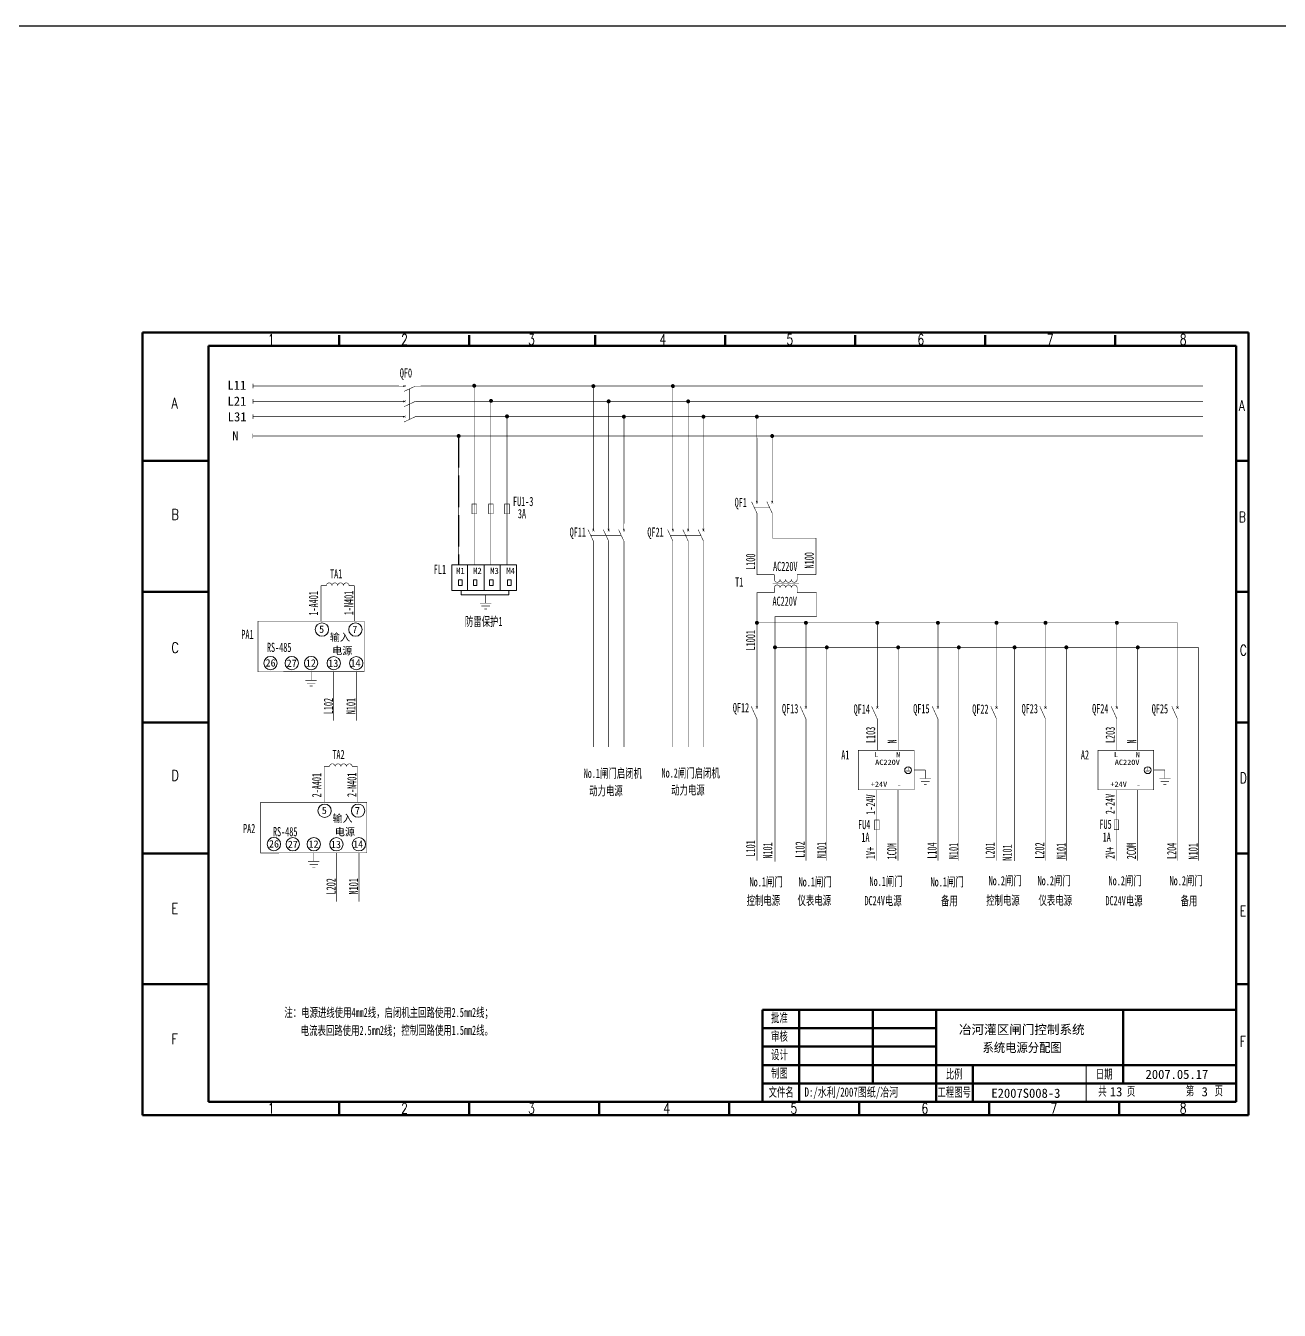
# Model space of a CAD drawing. Header units: millimetres. Extents: x 351 to 10319, y -5939 to 5511.
# Drawn here: x 3429 to 3905.1, y -2299.3 to -1811.7 of the extents above; entities that cross this region are included whole.
import ezdxf

# ---------------------------------------------------------------- set-up
doc = ezdxf.new("R2010")
doc.units = ezdxf.units.MM
doc.linetypes.add('ACAD_ISO02W100', pattern=[15, 12, -3])
doc.linetypes.add('DASHED', pattern=[0.75, 0.5, -0.25])
doc.layers.add('40', color=7, linetype='Continuous')
doc.layers.add('41', color=7, linetype='Continuous')
doc.styles.add('HZ', font='txt.shx', dxfattribs={"width": 0.65, "bigfont": 'hztxt.shx'})
doc.styles.add('song', font='SimSun.ttf', dxfattribs={"width": 0.65})
doc.styles.add('仿宋', font='SIMFANG.TTF', dxfattribs={"width": 0.65})

# ---------------------------------------------------------------- blocks, each defined once
blk = doc.blocks.new('电感器')
at = {"const_width": 0.202}
for points in [[(1, 5.55), (1, 5.55, 1), (1, 3.39, 1)], [(1, 3.39, 1), (1, 1.23, 1), (1, -0.93, 1), (1, -3.09), (1, -3.09)]]:
    blk.add_lwpolyline(points, format="xyb", dxfattribs=at)
at = {"flags": 9}
blk.add_attdef('S', (1, 5.55), '', height=0.0000576, dxfattribs=at)
blk = doc.blocks.new('接地')
at = {"const_width": 0.202}
for points in [[(-2.16, 1.08), (2.16, 1.08)], [(-1.62, 0), (1.62, 0)], [(0, 4.32), (0, 1.08)], [(-0.54, -1.08), (0.54, -1.08)]]:
    blk.add_lwpolyline(points, dxfattribs=at)
at = {"flags": 9}
blk.add_attdef('S', (0, 4.32), '', height=0.0000576, dxfattribs=at)
blk = doc.blocks.new('熔断器2')
at = {"const_width": 0.202}
for points in [[(-0.86, 1.87), (0.86, 1.87), (0.86, -1.87), (-0.86, -1.87), (-0.86, 1.87)], [(0, 4.32), (0, -4.32)]]:
    blk.add_lwpolyline(points, dxfattribs=at)
at = {"flags": 9}
blk.add_attdef('S', (0, 4.32), '', height=0.0000576, dxfattribs=at)
blk = doc.blocks.new('断路器3')
at = {"const_width": 0.202}
for points in [[(1.08, -4.54), (1.08, -2.38), (-1.08, 2.38)], [(0.67, 2.35), (1.49, 1.54)], [(0.67, 1.54), (1.49, 2.35)], [(1.08, 4.1), (1.08, 1.94)]]:
    blk.add_lwpolyline(points, dxfattribs=at)
at = {"flags": 9}
blk.add_attdef('S', (1.08, 4.1), '', height=0.0000576, dxfattribs=at)
blk = doc.blocks.new('双绕组变压器')
at = {"const_width": 0.202}
for points in [[(-3.05, 3.46), (-1.25, 3.46, -1), (-1.25, 1.3, -1)], [(-1.25, 1.3, -1), (-1.25, -0.86, -1), (-1.25, -3.02, -1), (-1.25, -5.18), (-3.05, -5.18)], [(3.74, 3.46), (1.94, 3.46, 1), (1.94, 1.3, 1)], [(1.94, 1.3, 1), (1.94, -0.86, 1), (1.94, -3.02, 1), (1.94, -5.18), (3.74, -5.18)]]:
    blk.add_lwpolyline(points, format="xyb", dxfattribs=at)
at = {"flags": 9}
blk.add_attdef('S', (-3.05, 3.46), '', height=0.0000576, dxfattribs=at)
blk = doc.blocks.new('三极断路器')
at = {"const_width": 0.202}
for points in [[(-4.8, -4.18), (-4.8, -2.16), (-6.81, 2.16)], [(-5.81, 0), (5.81, 0)], [(-5.16, 2.5), (-4.43, 1.53)], [(-4.55, 2.5), (-5.05, 1.53)], [(-4.8, 4.47), (-4.8, 2.02)], [(1.01, -4.18), (1.01, -2.16), (-1.01, 2.16)], [(0.65, 2.5), (1.37, 1.53)], [(1.26, 2.5), (0.76, 1.53)], [(1.01, 4.47), (1.01, 2.02)], [(6.81, -4.18), (6.81, -2.16), (4.8, 2.16)], [(6.46, 2.5), (7.18, 1.53)], [(7.06, 2.5), (6.56, 1.53)], [(6.81, 4.47), (6.81, 2.02)]]:
    blk.add_lwpolyline(points, dxfattribs=at)
at = {"flags": 9}
blk.add_attdef('S', (-0.14, 2.02), '', height=0.0000576, dxfattribs=at)
blk = doc.blocks.new('A3图框')
at = {"color": 0, "lineweight": 50}
for p, q in [((167.91, 122.87), (-252.09, 122.87)), ((-177.45, 121.9), (-177.45, 117.9)), ((-128.08, 121.9), (-128.08, 117.9)), ((-80.2, 121.9), (-80.2, 117.9)), ((-30.83, 121.9), (-30.83, 117.9)), ((18.54, 121.9), (18.54, 117.9)), ((67.91, 121.9), (67.91, 117.9)), ((117.28, 121.9), (117.28, 117.9)), ((-227.09, 74.21), (-252.09, 74.21)), ((167.91, 74.21), (163.31, 74.21)), ((-227.09, 24.55), (-252.09, 24.55)), ((167.91, 24.55), (163.31, 24.55)), ((-227.09, -25.11), (-252.09, -25.11)), ((167.48, -25.11), (163.31, -25.11)), ((-227.09, -74.77), (-252.09, -74.77)), ((167.91, -74.77), (163.31, -74.77)), ((-227.09, -124.43), (-252.09, -124.43)), ((167.91, -124.43), (163.31, -124.43)), ((-177.45, -169.13), (-177.45, -174.09)), ((-128.08, -169.13), (-128.08, -174.09)), ((-78.71, -169.13), (-78.71, -174.09)), ((-29.34, -169.13), (-29.34, -174.09)), ((20.03, -169.13), (20.03, -174.09)), ((69.4, -169.13), (69.4, -174.09)), ((118.77, -169.13), (118.77, -174.09)), ((167.91, -174.13), (-252.08, -174.13))]:
    blk.add_line(p, q, dxfattribs=at)
at = {"lineweight": 20}
blk.add_line((106.31, -155.13), (106.31, -169.13), dxfattribs=at)
at = {"layer": '40', "color": 0, "lineweight": 50}
for p, q in [((163.31, 117.86), (-227.09, 117.86)), ((163.31, -169.13), (163.31, 117.86)), ((-16.69, -134.13), (163.31, -134.13)), ((-16.69, -169.13), (-16.69, -134.13)), ((-2.69, -169.13), (-2.69, -134.13)), ((25.31, -162.13), (25.31, -134.13)), ((49.31, -169.13), (49.31, -134.13)), ((120.31, -162.13), (120.31, -134.13)), ((-16.69, -141.13), (49.31, -141.13)), ((-16.69, -148.13), (49.31, -148.13)), ((-16.69, -155.13), (163.31, -155.13)), ((63.31, -169.13), (63.31, -155.13)), ((63.31, -169.13), (63.31, -155.13)), ((120.31, -162.13), (120.31, -155.13)), ((-16.69, -162.13), (163.31, -162.13)), ((-227.09, -169.13), (163.31, -169.13))]:
    blk.add_line(p, q, dxfattribs=at)
at = {"layer": '41', "color": 0, "lineweight": 50}
for p, q in [((-252.09, 122.87), (-252.09, -174.13)), ((167.91, 122.87), (167.91, -174.13)), ((-227.09, 117.86), (-227.09, -169.13))]:
    blk.add_line(p, q, dxfattribs=at)
at = {"color": 0, "lineweight": 50, "style": 'HZ', "width": 0.75}
for s, p in [('1', (-204.46, 118.25)), ('2', (-153.9, 118.25)), ('3', (-105.64, 118.25)), ('4', (-55.8, 118.25)), ('5', (-7.53, 118.25)), ('6', (42.26, 118.25)), ('7', (91.29, 118.25)), ('8', (141.81, 118.25)), ('A', (-241.05, 94.13)), ('A', (164.3, 93.18)), ('B', (-241.05, 51.84)), ('B', (164.3, 50.89)), ('C', (-241.05, 1.29)), ('C', (164.68, 0.34)), ('D', (-241.05, -47.19)), ('D', (164.68, -48.14)), ('E', (-241.05, -97.74)), ('E', (164.68, -98.68)), ('F', (-241.05, -147.25)), ('F', (164.68, -148.2)), ('1', (-204.46, -173.57)), ('2', (-153.9, -173.57)), ('3', (-105.64, -173.57)), ('4', (-54.31, -173.57)), ('5', (-6.05, -173.57)), ('6', (43.75, -173.57)), ('7', (92.78, -173.57)), ('8', (141.81, -173.57))]:
    blk.add_text(s, height=4, dxfattribs=at).set_placement(p)
at = {"layer": '41', "color": 0, "lineweight": 20, "style": '仿宋', "width": 0.65}
for s, p in [('批准', (-13.37, -138.93)), ('审核', (-13.37, -145.93)), ('设计', (-13.37, -152.93)), ('制图', (-13.37, -159.93)), ('比例', (52.97, -160.27)), ('日期', (109.97, -160.27)), ('文件名', (-14.32, -167.16)), ('工程图号', (49.8, -167.15)), ('共     页', (110.85, -166.78)), ('第     页', (144.15, -166.64))]:
    blk.add_text(s, height=3.5, dxfattribs=at).set_placement(p)

msp = doc.modelspace()

# ---------------------------------------------------------------- linework, layer by layer
at = {"linetype": 'ACAD_ISO02W100'}
msp.add_line((3593.434, -1967.465), (3593.434, -2016.328), dxfattribs=at)
at = {"lineweight": 9}
for p, q in [((3590.879, -2016.328), (3615.435, -2016.328)), ((3590.879, -2026.138), (3590.879, -2016.328)), ((3596.786, -2016.328), (3596.786, -2026.138)), ((3603.097, -2016.328), (3603.097, -2026.138)), ((3609.241, -2016.328), (3609.241, -2026.138)), ((3615.435, -2016.328), (3615.435, -2026.138)), ((3615.435, -2026.138), (3590.879, -2026.138)), ((3594.379, -2026.138), (3594.379, -2027.701)), ((3594.379, -2027.701), (3612.531, -2027.701)), ((3612.531, -2027.701), (3612.531, -2026.138))]:
    msp.add_line(p, q, dxfattribs=at)
msp.add_lwpolyline([(2066.199, -1811.726), (7008.567, -1811.726), (7008.567, -2786.942), (2066.199, -2786.942)], close=True)
for points, const_width in [([(3515.323, -1947.647), (3515.323, -1949.405)], 0.2), ([(3599.359, -2016.328), (3599.359, -1948.416)], 0.2), ([(3515.323, -1953.452), (3515.323, -1955.21)], 0.2), ([(3605.67, -2016.328), (3605.67, -1954.221)], 0.2), ([(3515.323, -1959.258), (3515.323, -1961.016)], 0.2), ([(3611.814, -2016.328), (3611.814, -1960.027)], 0.2), ([(3706.715, -1960.137), (3706.719, -1990.136)], 0.2), ([(3515.281, -1966.612), (3515.281, -1968.37)], 0.2), ([(3712.525, -1990.136), (3712.525, -1967.465)], 0.2), ([(3706.719, -1998.778), (3706.719, -1996.762), (3704.703, -1992.441)], 0.202), ([(3706.361, -1992.101), (3707.086, -1993.068)], 0.202), ([(3706.97, -1992.101), (3706.469, -1993.068)], 0.202), ([(3706.719, -1990.136), (3706.719, -1992.585)], 0.202), ([(3712.525, -1998.778), (3712.525, -1996.762), (3710.508, -1992.441)], 0.202), ([(3712.165, -1992.105), (3712.89, -1993.071)], 0.202), ([(3712.773, -1992.105), (3712.273, -1993.071)], 0.202), ([(3712.523, -1990.14), (3712.523, -1992.588)], 0.202), ([(3705.711, -1994.601), (3711.517, -1994.601)], 0.202), ([(3706.719, -2004.465), (3706.719, -1998.778)], 0.2), ([(3706.719, -2000.156), (3706.719, -1998.778)], 0.2), ([(3712.525, -2000.156), (3712.525, -1998.778)], 0.2), ([(3712.525, -2006.222), (3712.525, -2000.156)], 0.2), ([(3541.156, -2033.537), (3541.156, -2024.296)], 0.2), ([(3543.193, -2024.296), (3541.156, -2024.296)], 0.2), ([(3551.836, -2024.296), (3553.85, -2024.296)], 0.2), ([(3553.85, -2033.537), (3553.85, -2024.296)], 0.2), ([(3721.988, -2026.899), (3729.343, -2026.899), (3729.343, -2036.078), (3713.59, -2036.078), (3713.59, -2128.998)], 0.2), ([(3541.156, -2033.537), (3541.156, -2037.735)], 0.2), ([(3553.85, -2033.537), (3553.85, -2037.735)], 0.2), ([(3706.513, -2038.376), (3866.456, -2038.376)], 0.2), ([(3725.328, -2038.376), (3725.332, -2068.375)], 0.2), ([(3752.436, -2038.376), (3752.44, -2068.375)], 0.2), ([(3775.46, -2038.376), (3775.464, -2068.375)], 0.2), ([(3797.719, -2068.375), (3797.719, -2038.376)], 0.2), ([(3816.323, -2038.376), (3816.327, -2068.375)], 0.2), ([(3843.431, -2038.376), (3843.435, -2068.375)], 0.2), ([(3866.456, -2038.376), (3866.46, -2068.375)], 0.2), ([(3713.59, -2047.697), (3874.387, -2047.697)], 0.2), ([(3733.259, -2128.707), (3733.259, -2047.697)], 0.2), ([(3760.367, -2080.983), (3760.367, -2047.697)], 0.2), ([(3783.391, -2128.707), (3783.391, -2047.697)], 0.2), ([(3804.585, -2047.697), (3804.585, -2128.775)], 0.2), ([(3824.254, -2128.707), (3824.254, -2047.697)], 0.2), ([(3851.362, -2080.983), (3851.362, -2047.697)], 0.2), ([(3874.387, -2128.707), (3874.387, -2047.697)], 0.2), ([(3546.003, -2056.948), (3546.003, -2075.516)], 0.2), ([(3554.568, -2056.948), (3554.568, -2075.516)], 0.2), ([(3725.332, -2077.017), (3725.332, -2128.707)], 0.2), ([(3752.44, -2075.937), (3752.44, -2086.747)], 0.2), ([(3752.44, -2077.017), (3752.44, -2083.393)], 0.2), ([(3760.367, -2086.747), (3760.367, -2073.527)], 0.2), ([(3775.464, -2077.017), (3775.464, -2128.707)], 0.2), ([(3816.327, -2077.017), (3816.327, -2128.707)], 0.2), ([(3843.435, -2075.937), (3843.435, -2086.747)], 0.2), ([(3843.435, -2077.017), (3843.435, -2083.393)], 0.2), ([(3851.362, -2086.747), (3851.362, -2073.527)], 0.2), ([(3866.46, -2077.017), (3866.46, -2128.707)], 0.2), ([(3544.384, -2092.988), (3542.347, -2092.988)], 0.2), ([(3542.347, -2092.988), (3542.347, -2106.49)], 0.2), ([(3553.027, -2092.988), (3555.041, -2092.988)], 0.2), ([(3555.041, -2102.401), (3555.041, -2092.988)], 0.2), ([(3555.041, -2102.401), (3555.041, -2106.49)], 0.2), ([(3752.285, -2128.707), (3752.285, -2101.754)], 0.2), ([(3760.32, -2101.754), (3760.32, -2128.707)], 0.2), ([(3843.28, -2128.707), (3843.28, -2101.754)], 0.2), ([(3851.316, -2101.754), (3851.316, -2128.707)], 0.2), ([(3547.012, -2125.703), (3547.012, -2144.271)], 0.2), ([(3555.577, -2125.703), (3555.577, -2144.271)], 0.2), ([(3752.285, -2128.275), (3752.285, -2128.707)], 0.2), ([(3760.32, -2128.275), (3760.32, -2128.707)], 0.2), ([(3843.28, -2128.275), (3843.28, -2128.707)], 0.2), ([(3851.316, -2128.275), (3851.316, -2128.707)], 0.2)]:
    msp.add_lwpolyline(points, dxfattribs=dict(const_width=const_width))
at = {"lineweight": 20, "const_width": 0.2}
for points in [[(3570.727, -1948.526), (3515.323, -1948.526)], [(3570.377, -1954.331), (3515.327, -1954.331)], [(3570.377, -1960.137), (3515.323, -1960.137)], [(3706.719, -2004.465), (3706.719, -2020.107), (3713.346, -2020.107)], [(3729.15, -2006.222), (3729.15, -2020.107)], [(3590.879, -2016.328), (3590.879, -2026.138), (3615.435, -2026.138), (3615.435, -2016.328), (3590.879, -2016.328)], [(3596.786, -2016.328), (3596.786, -2026.138)], [(3603.097, -2016.328), (3603.097, -2026.138)], [(3609.241, -2016.328), (3609.241, -2026.138)], [(3712.713, -2023.572), (3722.681, -2023.572)], [(3721.988, -2020.107), (3729.15, -2020.107)], [(3594.379, -2026.138), (3594.379, -2027.701), (3612.531, -2027.701), (3612.531, -2026.138)], [(3713.346, -2026.899), (3706.724, -2026.899), (3706.724, -2068.375)], [(3517.252, -2037.735), (3557.578, -2037.735), (3557.578, -2056.943), (3517.252, -2056.963), (3517.252, -2037.735)], [(3706.724, -2074.857), (3706.724, -2128.707)], [(3797.719, -2074.857), (3797.719, -2128.707)], [(3518.262, -2106.49), (3558.587, -2106.49), (3558.587, -2125.697), (3518.262, -2125.718), (3518.262, -2106.49)]]:
    msp.add_lwpolyline(points, dxfattribs=at)
at = {"lineweight": 9, "const_width": 0.75}
for points in [[(3598.984, -1948.385, 1), (3599.734, -1948.385, 1)], [(3605.378, -1954.129, 1), (3606.128, -1954.129, 1)], [(3611.439, -1960.027, 1), (3612.189, -1960.027, 1)], [(3706.34, -1960.141, 1), (3707.09, -1960.141, 1)], [(3593.059, -1967.465, 1), (3593.809, -1967.465, 1)], [(3712.15, -1967.465, 1), (3712.9, -1967.465, 1)], [(3706.349, -2038.376, 1), (3707.099, -2038.376, 1)], [(3724.953, -2038.376, 1), (3725.703, -2038.376, 1)], [(3752.061, -2038.376, 1), (3752.811, -2038.376, 1)], [(3775.085, -2038.376, 1), (3775.835, -2038.376, 1)], [(3797.344, -2038.376, 1), (3798.094, -2038.376, 1)], [(3815.948, -2038.376, 1), (3816.698, -2038.376, 1)], [(3843.056, -2038.376, 1), (3843.806, -2038.376, 1)], [(3713.215, -2047.697, 1), (3713.965, -2047.697, 1)], [(3732.884, -2047.697, 1), (3733.634, -2047.697, 1)], [(3759.992, -2047.697, 1), (3760.742, -2047.697, 1)], [(3783.016, -2047.697, 1), (3783.766, -2047.697, 1)], [(3804.21, -2047.697, 1), (3804.96, -2047.697, 1)], [(3823.879, -2047.697, 1), (3824.629, -2047.697, 1)], [(3850.987, -2047.697, 1), (3851.737, -2047.697, 1)]]:
    msp.add_lwpolyline(points, format="xyb", close=True, dxfattribs=at)
at = {"linetype": 'ACAD_ISO02W100', "const_width": 0.2}
msp.add_lwpolyline([(3593.434, -1967.465), (3593.434, -2016.328)], dxfattribs=at)
at = {"lineweight": 18, "const_width": 0.2}
msp.add_lwpolyline([(3712.525, -2006.222), (3729.15, -2006.222)], dxfattribs=at)
at = {"lineweight": 9}
for points in [[(3593.438, -2022.116), (3594.758, -2022.116), (3594.758, -2024.276), (3593.438, -2024.276)], [(3599.077, -2022.116), (3600.397, -2022.116), (3600.397, -2024.276), (3599.077, -2024.276)], [(3605.197, -2022.116), (3606.517, -2022.116), (3606.517, -2024.276), (3605.197, -2024.276)], [(3612.036, -2022.116), (3613.356, -2022.116), (3613.356, -2024.276), (3612.036, -2024.276)]]:
    msp.add_lwpolyline(points, close=True, dxfattribs=at)
at = {"lineweight": 20}
for centre in [(3541.539, -2040.951), (3554.233, -2040.928), (3521.988, -2053.662), (3530.053, -2053.662), (3537.417, -2053.656), (3546.003, -2053.69), (3554.568, -2053.69), (3542.548, -2109.705), (3555.242, -2109.683), (3523.282, -2122.367), (3530.455, -2122.417), (3538.426, -2122.411), (3547.012, -2122.445), (3555.577, -2122.445)]:
    msp.add_circle(centre, 2.529, dxfattribs=at)
at = {"lineweight": 9}
for centre, start, end in [((3599.359, -1948.385), 0, 180), ((3599.359, -1948.385), 180, 0), ((3605.753, -1954.129), 0, 180), ((3605.753, -1954.129), 180, 0), ((3611.814, -1960.027), 0, 180), ((3611.814, -1960.027), 180, 0), ((3706.715, -1960.141), 0, 180), ((3706.715, -1960.141), 180, 0), ((3593.434, -1967.465), 0, 180), ((3593.434, -1967.465), 180, 0), ((3712.525, -1967.465), 0, 180), ((3712.525, -1967.465), 180, 0), ((3706.724, -2038.376), 0, 180), ((3725.328, -2038.376), 0, 180), ((3752.436, -2038.376), 0, 180), ((3775.46, -2038.376), 0, 180), ((3797.719, -2038.376), 0, 180), ((3816.323, -2038.376), 0, 180), ((3843.431, -2038.376), 0, 180), ((3706.724, -2038.376), 180, 0), ((3725.328, -2038.376), 180, 0), ((3752.436, -2038.376), 180, 0), ((3775.46, -2038.376), 180, 0), ((3797.719, -2038.376), 180, 0), ((3816.323, -2038.376), 180, 0), ((3843.431, -2038.376), 180, 0), ((3713.59, -2047.697), 0, 180), ((3713.59, -2047.697), 180, 0), ((3733.259, -2047.697), 0, 180), ((3733.259, -2047.697), 180, 0), ((3760.367, -2047.697), 0, 180), ((3760.367, -2047.697), 180, 0), ((3783.391, -2047.697), 0, 180), ((3783.391, -2047.697), 180, 0), ((3804.585, -2047.697), 0, 180), ((3804.585, -2047.697), 180, 0), ((3824.254, -2047.697), 0, 180), ((3824.254, -2047.697), 180, 0), ((3851.362, -2047.697), 0, 180), ((3851.362, -2047.697), 180, 0)]:
    msp.add_arc(centre, 0.3, start, end, dxfattribs=at)
at = {"layer": '40', "lineweight": 20, "ltscale": 10, "const_width": 0.2}
for points in [[(3579.019, -1948.526), (3583.87, -1948.526)], [(3580.539, -1948.526), (3689.111, -1948.526)], [(3644.595, -2000.718), (3644.595, -1948.526)], [(3674.812, -2000.718), (3674.812, -1948.526)], [(3689.111, -1948.526), (3876.165, -1948.526)], [(3579.019, -1954.331), (3583.87, -1954.331)], [(3580.539, -1954.331), (3689.111, -1954.331)], [(3650.401, -2000.718), (3650.401, -1954.331)], [(3680.617, -2000.718), (3680.617, -1954.331)], [(3685.8, -1954.331), (3876.165, -1954.331)], [(3579.019, -1960.137), (3583.87, -1960.137)], [(3580.539, -1960.137), (3689.111, -1960.137)], [(3656.206, -2000.718), (3656.206, -1960.137)], [(3686.423, -2000.718), (3686.423, -1960.137)], [(3689.111, -1960.137), (3876.165, -1960.137)], [(3644.595, -2007.344), (3644.595, -2085.541)], [(3650.401, -2007.344), (3650.401, -2085.541)], [(3656.206, -2007.344), (3656.206, -2085.541)], [(3674.812, -2007.344), (3674.812, -2085.541)], [(3680.617, -2007.344), (3680.617, -2085.541)], [(3686.423, -2007.344), (3686.423, -2085.541)], [(3766.432, -2094.25), (3770.664, -2094.25)], [(3857.428, -2094.25), (3861.66, -2094.25)]]:
    msp.add_lwpolyline(points, dxfattribs=at)
at = {"layer": '40', "lineweight": 20, "ltscale": 10, "const_width": 0.75}
for points in [[(3644.22, -1948.526, 1), (3644.97, -1948.526, 1)], [(3674.437, -1948.526, 1), (3675.187, -1948.526, 1)], [(3650.026, -1954.331, 1), (3650.776, -1954.331, 1)], [(3680.242, -1954.331, 1), (3680.992, -1954.331, 1)], [(3655.831, -1960.137, 1), (3656.581, -1960.137, 1)], [(3686.048, -1960.137, 1), (3686.798, -1960.137, 1)]]:
    msp.add_lwpolyline(points, format="xyb", close=True, dxfattribs=at)
at = {"layer": '40', "linetype": 'DASHED', "lineweight": 20, "ltscale": 4, "const_width": 0.2}
msp.add_lwpolyline([(3876.165, -1967.465), (3515.281, -1967.465)], dxfattribs=at)
at = {"layer": '40', "lineweight": 20, "ltscale": 10, "const_width": 0.2}
for points in [[(3745.258, -2086.747), (3766.432, -2086.747), (3766.432, -2101.754), (3745.258, -2101.754), (3745.258, -2086.747)], [(3836.253, -2086.747), (3857.428, -2086.747), (3857.428, -2101.754), (3836.253, -2101.754), (3836.253, -2086.747)]]:
    msp.add_lwpolyline(points, close=True, dxfattribs=at)
at = {"layer": '40', "lineweight": 20, "ltscale": 10}
for centre in [(3764.157, -2094.317), (3855.152, -2094.317)]:
    msp.add_circle(centre, 1.307, dxfattribs=at)

# ---------------------------------------------------------------- block references
at = {"lineweight": 9}
for name, p in [('熔断器2', (3599.359, -1995.117)), ('熔断器2', (3605.67, -1995.117)), ('熔断器2', (3611.814, -1995.117)), ('断路器3', (3705.643, -2072.48)), ('断路器3', (3724.252, -2072.48)), ('断路器3', (3751.359, -2072.48)), ('断路器3', (3774.384, -2072.48)), ('断路器3', (3796.639, -2072.48)), ('断路器3', (3815.247, -2072.48)), ('断路器3', (3842.355, -2072.48)), ('断路器3', (3865.379, -2072.48)), ('熔断器2', (3752.285, -2115.097)), ('熔断器2', (3843.28, -2115.018))]:
    msp.add_blockref(name, p, dxfattribs=at)
at = {"rotation": 270}
for p in [(3546.286, -2023.301), (3547.477, -2091.992)]:
    msp.add_blockref('电感器', p, dxfattribs=at)
at = {"lineweight": 20, "rotation": 270}
msp.add_blockref('双绕组变压器', (3718.531, -2023.155), dxfattribs=at)
msp.add_blockref('接地', (3603.698, -2032.022))
at = {"layer": '40', "lineweight": 20, "ltscale": 10}
for name, p in [('A3图框', (3725.469, -2051.108)), ('三极断路器', (3649.393, -2005.183)), ('三极断路器', (3679.609, -2005.183)), ('接地', (3537.415, -2061.274)), ('接地', (3770.664, -2098.572)), ('接地', (3861.66, -2098.572)), ('接地', (3538.424, -2130.028))]:
    msp.add_blockref(name, p, dxfattribs=at)
at = {"layer": '40', "lineweight": 20, "ltscale": 10, "rotation": 90}
msp.add_blockref('三极断路器', (3574.842, -1955.34), dxfattribs=at)
at = {"layer": '40', "lineweight": 20, "ltscale": 10, "xscale": 0.3999999999996362, "yscale": 0.3999999999996362, "zscale": 0.4}
for p in [(3764.175, -2094.83), (3855.17, -2094.83)]:
    msp.add_blockref('接地', p, dxfattribs=at)

# ---------------------------------------------------------------- texts
at = {"lineweight": 9, "style": 'song', "width": 0.65}
for s, p in [('QF0', (3571.103, -1945.292)), ('FU1-3', (3614.079, -1994.053)), ('QF1', (3698.258, -1994.444)), ('QF11', (3635.598, -2005.699)), ('QF21', (3665.121, -2005.699)), ('TA1', (3544.592, -2021.535)), ('AC220V', (3712.85, -2018.695)), ('T1', (3698.436, -2024.626)), ('AC220V', (3712.64, -2031.929)), ('PA1', (3510.916, -2044.541)), ('RS-485', (3520.635, -2049.438)), ('QF13', (3716.26, -2072.706)), ('QF14', (3743.436, -2072.868)), ('QF15', (3766.082, -2072.731)), ('QF23', (3807.255, -2072.706)), ('QF24', (3834.036, -2072.698)), ('QF25', (3856.683, -2072.768)), ('TA2', (3545.479, -2090.101)), ('No.1闸门启闭机', (3640.938, -2097.224)), ('No.2闸门启闭机', (3670.508, -2097.126)), ('动力电源', (3643.025, -2103.862)), ('动力电源', (3674.145, -2103.571)), ('PA2', (3511.554, -2118.222)), ('RS-485', (3522.92, -2119.395)), ('No.1闸门', (3703.943, -2138.446)), ('No.1闸门', (3722.552, -2138.446)), ('No.1闸门', (3749.504, -2138.229)), ('No.1闸门', (3772.684, -2138.446)), ('No.2闸门', (3794.723, -2138.013)), ('No.2闸门', (3813.331, -2138.013)), ('No.2闸门', (3840.284, -2138.013)), ('No.2闸门', (3863.463, -2138.013)), ('控制电源', (3702.808, -2145.483)), ('仪表电源', (3722.149, -2145.483)), ('DC24V电源', (3747.593, -2145.597)), ('备用', (3776.643, -2145.597)), ('控制电源', (3793.803, -2145.446)), ('仪表电源', (3813.677, -2145.446)), ('DC24V电源', (3839.081, -2145.597)), ('备用', (3867.639, -2145.597)), ('注：电源进线使用4mm2线，启闭机主回路使用2.5mm2线；', (3527.255, -2188.029)), ('控制回路使用1.5mm2线。', (3571.692, -2194.771))]:
    msp.add_text(s, height=3.5, dxfattribs=at).set_placement(p)
at = {"color": 0, "lineweight": 9, "style": 'song'}
for s, height, p in [('L11', 3.5, (3505.628, -1949.929)), ('L21', 3.5, (3505.674, -1956.003)), ('L31', 3.5, (3505.753, -1961.928)), ('N', 3.5, (3507.459, -1969.153)), ('M1', 2.4, (3592.47, -2019.859)), ('M2', 2.4, (3598.915, -2019.859)), ('M3', 2.4, (3605.441, -2019.859)), ('M4', 2.4, (3611.564, -2019.859))]:
    msp.add_text(s, height=height, dxfattribs=at).set_placement(p)
at = {"linetype": 'DASHED', "ltscale": 4, "style": 'song', "width": 0.65}
for s, p in [('3A', (3615.938, -1998.692)), ('FL1', (3584.014, -2019.8)), ('防雷保护1', (3595.807, -2039.628)), ('QF12', (3697.576, -2072.327)), ('QF22', (3788.496, -2072.868)), ('A1', (3738.751, -2090.256)), ('A2', (3829.746, -2090.256)), ('FU4', (3745.165, -2116.674)), ('FU5', (3836.82, -2116.595)), ('1A', (3746.386, -2121.552)), ('1A', (3838.04, -2121.473))]:
    msp.add_text(s, height=3.5, dxfattribs=at).set_placement(p)
at = {"lineweight": 9, "style": 'song', "width": 0.65}
for s, p in [('L100', (3706.042, -2018.283)), ('N100', (3728.305, -2017.735)), ('1-A401', (3540.059, -2035.624)), ('1-N401', (3553.442, -2035.484)), ('L1001', (3706.042, -2048.864)), ('L102', (3545.686, -2073.064)), ('N101', (3554.251, -2073.064)), ('L103', (3751.647, -2084.014)), ('L203', (3842.643, -2084.014)), ('N', (3759.821, -2084.18)), ('N', (3850.816, -2084.18)), ('2-A401', (3541.238, -2104.644)), ('2-N401', (3554.622, -2104.504)), ('1-24V', (3751.627, -2111.231)), ('2-24V', (3842.623, -2111.024)), ('L101', (3706.042, -2127.099)), ('N101', (3712.526, -2127.879)), ('L102', (3724.843, -2127.527)), ('N101', (3733.017, -2127.692)), ('1V+', (3751.627, -2128.087)), ('1COM', (3759.702, -2128.209)), ('L104', (3774.975, -2127.92)), ('N101', (3783.149, -2128.085)), ('L201', (3797.038, -2127.886)), ('N101', (3803.522, -2128.665)), ('L202', (3815.838, -2127.92)), ('N101', (3824.012, -2128.085)), ('2V+', (3842.623, -2127.991)), ('2COM', (3850.697, -2128.112)), ('L204', (3865.971, -2128.02)), ('N101', (3874.144, -2128.186)), ('L202', (3546.696, -2141.482)), ('N101', (3555.26, -2141.482))]:
    msp.add_text(s, height=3.5, rotation=90, dxfattribs=at).set_placement(p)
at = {"color": 0, "style": 'song'}
for s, p in [('5', (3540.459, -2042.214)), ('7', (3553.048, -2042.305)), ('26', (3520.105, -2054.979)), ('27', (3528.128, -2055.125)), ('12', (3535.44, -2055.027)), ('13', (3543.921, -2055.136)), ('14', (3552.372, -2055.02)), ('5', (3541.468, -2110.969)), ('7', (3554.058, -2111.059)), ('26', (3521.399, -2123.684)), ('12', (3536.45, -2123.781)), ('14', (3553.381, -2123.775)), ('27', (3528.53, -2123.88)), ('13', (3544.931, -2123.891))]:
    msp.add_text(s, height=2.8, dxfattribs=at).set_placement(p)
at = {"lineweight": 9, "style": 'song'}
for s, p in [('L', (3751.343, -2089.358)), ('AC220V', (3751.633, -2092.317)), ('N', (3759.604, -2089.472)), ('L', (3842.339, -2089.358)), ('AC220V', (3842.628, -2092.317)), ('N', (3850.6, -2089.472)), ('+24V', (3749.955, -2100.65)), ('-', (3759.916, -2100.764)), ('+24V', (3840.95, -2100.65)), ('-', (3850.912, -2100.764))]:
    msp.add_text(s, height=2, dxfattribs=at).set_placement(p)
at = {"color": 0, "style": 'song'}
for s, width, p in [('电流表回路使用2.5mm2线；', 0.65, (3533.476, -2194.864)), ('系统电源分配图', 0.9, (3792.393, -2201.343))]:
    msp.add_text(s, height=3.5, dxfattribs=dict(at, width=width)).set_placement(p)
at = {"layer": '41', "color": 0, "style": 'song'}
for s, height, p in [('输入', 2.8, (3544.529, -2045.265)), ('电源', 2.8, (3545.427, -2050.376)), ('输入', 2.8, (3545.539, -2114.019)), ('电源', 2.8, (3546.436, -2119.131)), ('冶河灌区闸门控制系统', 3.5, (3783.446, -2194.507)), ('2007.05.17', 3.5, (3854.318, -2211.517)), ('E2007S008-3', 3.5, (3795.78, -2218.68)), ('13', 3.5, (3840.752, -2218.114)), ('3', 3.5, (3875.614, -2218.114))]:
    msp.add_text(s, height=height, dxfattribs=at).set_placement(p)
at = {"layer": '41', "color": 0, "style": 'song', "width": 0.7}
msp.add_text('D:/水利/2007图纸/冶河', height=3.5, dxfattribs=at).set_placement((3724.825, -2218.247))

doc.saveas('drawing.dxf')
